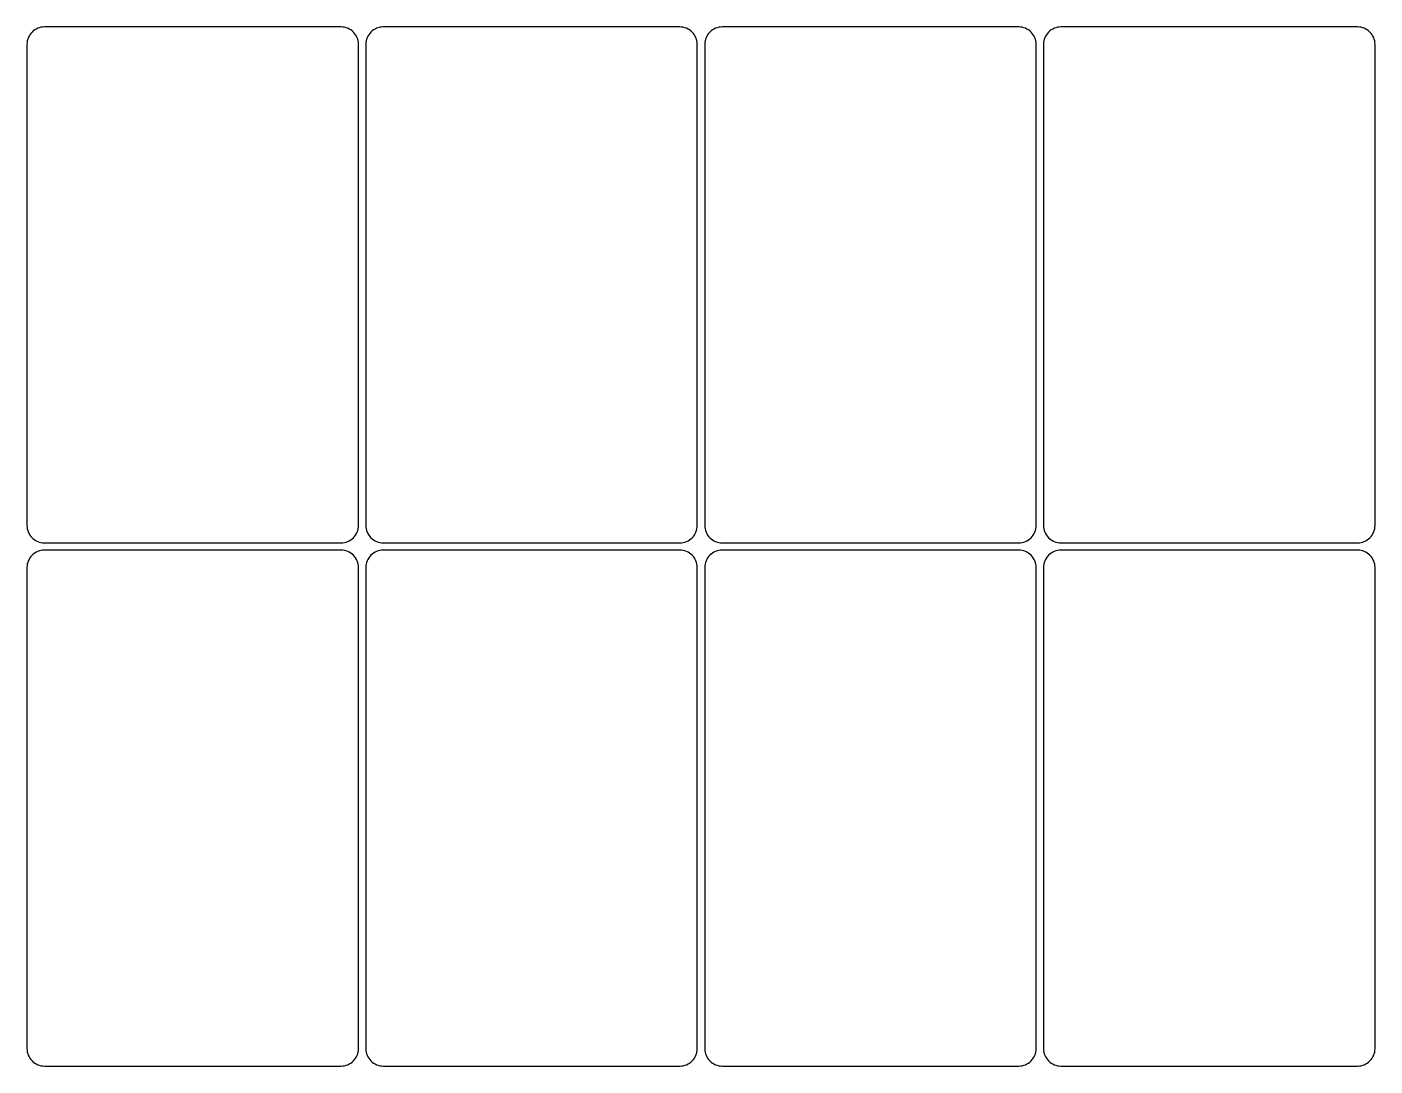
# Model space of a CAD drawing. Header units: inches. Extents: x 1.27 to 10.42, y -7.66 to -0.61.
import ezdxf

# ---------------------------------------------------------------- set-up
doc = ezdxf.new("R2010")
doc.units = ezdxf.units.IN

msp = doc.modelspace()

# ---------------------------------------------------------------- linework, layer by layer
for points in [[(3.4052, -4.1067, 0.414214), (3.5233, -3.9886), (3.5233, -0.7248, 0.414214), (3.4052, -0.6067), (1.3914, -0.6067, 0.414214), (1.2733, -0.7248), (1.2733, -3.9886, 0.414214), (1.3914, -4.1067)], [(5.7052, -4.1067, 0.414214), (5.8233, -3.9886), (5.8233, -0.7248, 0.414214), (5.7052, -0.6067), (3.6914, -0.6067, 0.414214), (3.5733, -0.7248), (3.5733, -3.9886, 0.414214), (3.6914, -4.1067)], [(8.0052, -4.1067, 0.414214), (8.1233, -3.9886), (8.1233, -0.7248, 0.414214), (8.0052, -0.6067), (5.9914, -0.6067, 0.414214), (5.8733, -0.7248), (5.8733, -3.9886, 0.414214), (5.9914, -4.1067)], [(10.3052, -4.1067, 0.414214), (10.4233, -3.9886), (10.4233, -0.7248, 0.414214), (10.3052, -0.6067), (8.2914, -0.6067, 0.414214), (8.1733, -0.7248), (8.1733, -3.9886, 0.414214), (8.2914, -4.1067)], [(3.4052, -7.6567, 0.414214), (3.5233, -7.5386), (3.5233, -4.2748, 0.414214), (3.4052, -4.1567), (1.3914, -4.1567, 0.414214), (1.2733, -4.2748), (1.2733, -7.5386, 0.414214), (1.3914, -7.6567)], [(5.7052, -7.6567, 0.414214), (5.8233, -7.5386), (5.8233, -4.2748, 0.414214), (5.7052, -4.1567), (3.6914, -4.1567, 0.414214), (3.5733, -4.2748), (3.5733, -7.5386, 0.414214), (3.6914, -7.6567)], [(8.0052, -7.6567, 0.414214), (8.1233, -7.5386), (8.1233, -4.2748, 0.414214), (8.0052, -4.1567), (5.9914, -4.1567, 0.414214), (5.8733, -4.2748), (5.8733, -7.5386, 0.414214), (5.9914, -7.6567)], [(10.3052, -7.6567, 0.414214), (10.4233, -7.5386), (10.4233, -4.2748, 0.414214), (10.3052, -4.1567), (8.2914, -4.1567, 0.414214), (8.1733, -4.2748), (8.1733, -7.5386, 0.414214), (8.2914, -7.6567)]]:
    msp.add_lwpolyline(points, format="xyb", close=True)

doc.saveas('drawing.dxf')
